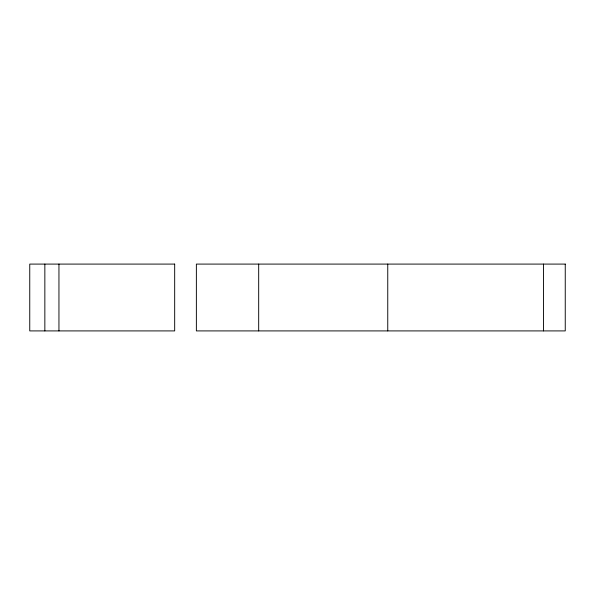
<?xml version="1.0" encoding="UTF-8"?>
<svg xmlns="http://www.w3.org/2000/svg" width="595" height="595" viewBox="0 0 595 595"><rect width="100%" height="100%" fill="white"/><g stroke="black" fill="none" stroke-linecap="round" stroke-linejoin="round"><path stroke-width="0.89" d="M543.555 264.091L543.555 330.909M387.754 264.091L387.754 330.909M258.684 264.091L258.684 330.909M58.95 264.091L58.95 330.909M44.848 264.091L44.848 330.909M174.677 264.091L29.75 264.091L29.75 330.909L174.677 330.909L174.677 264.091M565.25 264.091L196.372 264.091L196.372 330.909L565.25 330.909L565.25 264.091"/></g></svg>
